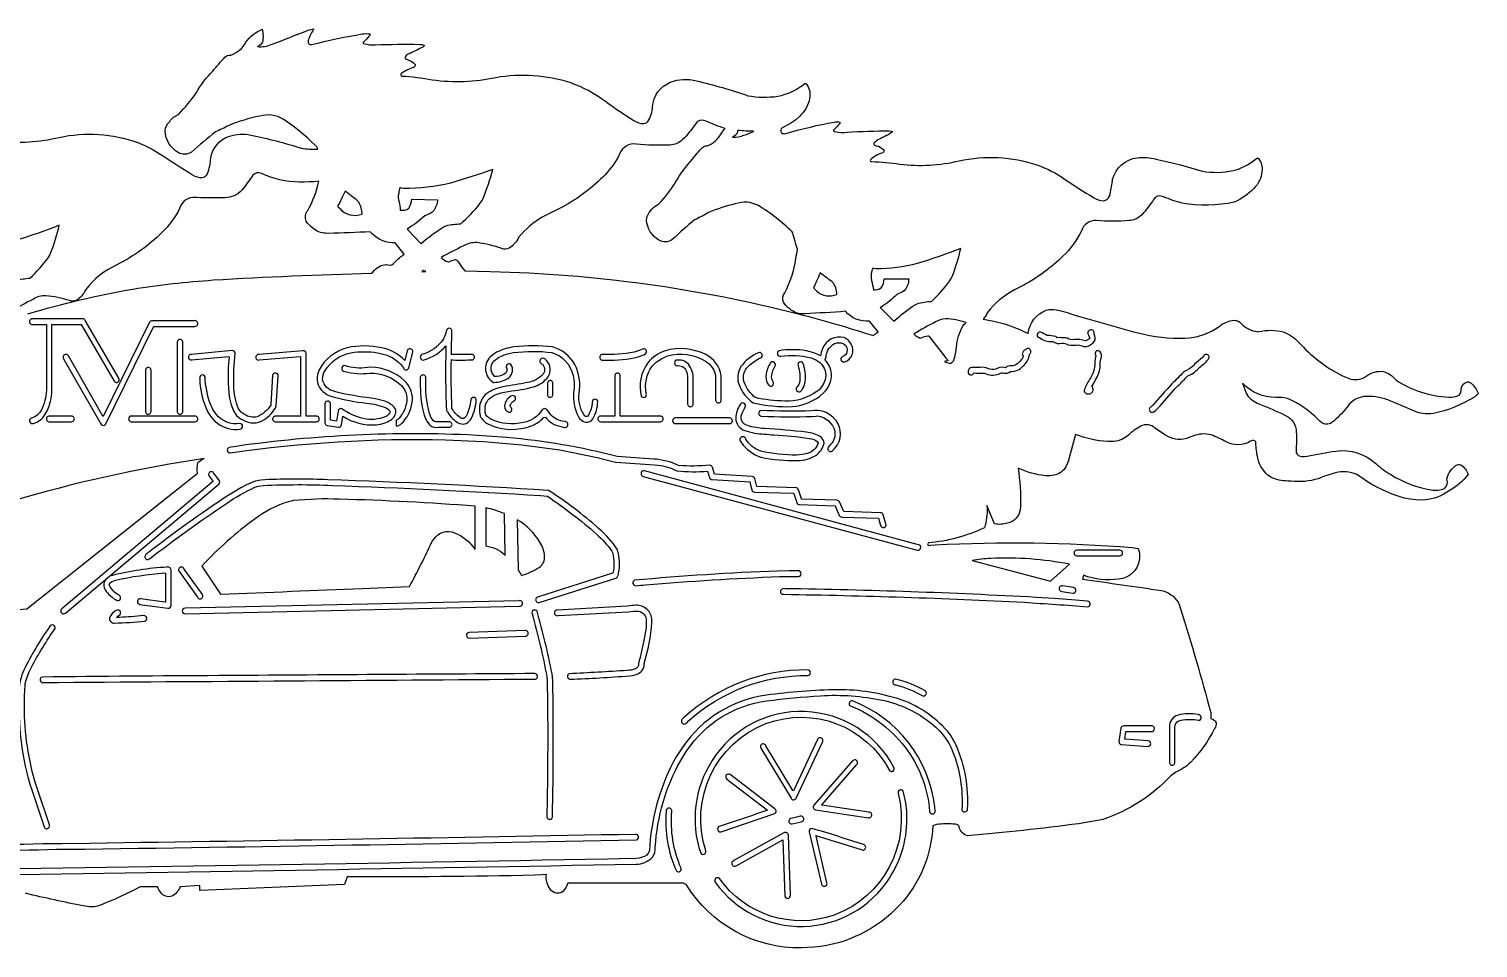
# Model space of a CAD drawing. Extents: x 1.4 to 25.7, y 0.2 to 22.2.
# Drawn here: x 9.52 to 25.66, y 0.38 to 10.62 of the extents above; entities that cross this region are included whole.
import ezdxf

# ---------------------------------------------------------------- set-up
doc = ezdxf.new("R2010")
doc.units = 0
doc.linetypes.add('0', pattern=[0])
doc.layers.add('1', color=7, linetype='0')

msp = doc.modelspace()

# ---------------------------------------------------------------- linework, layer by layer
at = {"layer": '1'}
for points in [[(9.180092, 9.367371, 0.086764), (9.85231, 9.409607, -0.138567), (10.727989, 9.352066), (10.808739, 9.318237), (10.888885, 9.277985), (10.968033, 9.230911, 0.011453), (11.339279, 8.991943, 0.138254), (11.44812, 8.960556), (11.464661, 8.9646), (11.479919, 8.972382), (11.49173, 8.982956), (11.498924, 8.993607), (11.505241, 9.004883, 0.074633), (11.542061, 9.177734, -0.2813), (11.751015, 9.422806, -0.138011), (11.990463, 9.433853, -0.02819), (12.548393, 9.289581, 0.044012), (12.734558, 9.277893, 0.203134), (12.707306, 9.321106, 0.051229), (12.348946, 9.61087, 0.213063), (12.088028, 9.646027, 0.048281), (11.744331, 9.543381, -0.032212), (11.595337, 9.47023, 0.02093), (11.32859, 9.246521, -0.29439), (11.180313, 9.240463, -0.260448), (11.034744, 9.481094, -0.197981), (11.08432, 9.588165, -0.137272), (11.182114, 9.664719, 0.045769), (11.382568, 9.908875, -0.066327), (11.564201, 10.147964, -0.01614), (11.70034, 10.302994, -0.245668), (11.76577, 10.326584, 0.18721), (11.933487, 10.469833, -0.139935), (12.113884, 10.614212, -0.110534), (12.119324, 10.468979, -0.141506), (12.063873, 10.421921, 0.13823), (12.214417, 10.444427, 0.005857), (12.627785, 10.604126, -0.090509), (12.687614, 10.61734), (12.687637, 10.610718, 0.079584), (12.627647, 10.487305, 0.60797), (12.665253, 10.444885), (12.684128, 10.447144, -0.021943), (13.229149, 10.561951, -0.072627), (13.311142, 10.562866), (13.319069, 10.556244), (13.315125, 10.545547, -0.026859), (13.243225, 10.470947, 0.578916), (13.249275, 10.4543, 0.099238), (13.376137, 10.441559, -0.012052), (13.871346, 10.446152), (13.899162, 10.44313), (13.917099, 10.43869), (13.923645, 10.432632), (13.917816, 10.424881), (13.905487, 10.416214, -0.009976), (13.742592, 10.33548, 0.255133), (13.706139, 10.296448), (13.710861, 10.287766), (13.722794, 10.279694, -0.162846), (13.82003, 10.22113, -0.426144), (13.802483, 10.189606, 0.081784), (13.672104, 10.125183, 0.45708), (13.662476, 10.096268), (13.669724, 10.09285, -0.034227), (14.011108, 10.051086, 0.08707), (14.718773, 10.077805, -0.122922), (15.551514, 10.019516, -0.077976), (15.940201, 9.811569, 0.018538), (16.257179, 9.596069, 0.143576), (16.368858, 9.562317), (16.386108, 9.566544), (16.402138, 9.574692), (16.413887, 9.58551, 0.123782), (16.465416, 9.751221, -0.284916), (16.662743, 10.023773, -0.164952), (16.954323, 10.039627, -0.026025), (17.528244, 9.874039, 0.083114), (17.860031, 9.868393, 0.125943), (18.160248, 10.01062), (18.174309, 10.009567), (18.185326, 9.998947, -0.199163), (18.215179, 9.84198, -0.166447), (18.106026, 9.646362), (18.060135, 9.606415), (18.004379, 9.567398), (17.899361, 9.50798, 0.385247), (17.909645, 9.453903, 0.167762), (17.962372, 9.456436, -0.026081), (18.488548, 9.580002, -0.116503), (18.552673, 9.577423), (18.554214, 9.568985, -0.016696), (18.483093, 9.488037, 0.515572), (18.494919, 9.473297, 0.086731), (18.635727, 9.466843, -0.01781), (19.101692, 9.482269), (19.12326, 9.479202), (19.134621, 9.474442), (19.134331, 9.467712, -0.044344), (18.991501, 9.389236, 0.100611), (18.935242, 9.348801, 0.523615), (18.941956, 9.323456), (18.957794, 9.316498, -0.158623), (19.041176, 9.269287, -0.457272), (19.029716, 9.238251), (19.021828, 9.233688, 0.118733), (18.894241, 9.160873, 0.777055), (18.907547, 9.139053, -0.038445), (19.218651, 9.110382, 0.085686), (19.881195, 9.148178, -0.135698), (20.748619, 9.103668, -0.065444), (21.056847, 8.94548, 0.013232), (21.376892, 8.738785, 0.124671), (21.488922, 8.702164), (21.50592, 8.705048, 0.260605), (21.564804, 8.779831, 0.031232), (21.591827, 8.942169, -0.310074), (21.866577, 9.182053, -0.097939), (22.077316, 9.167526, -0.024637), (22.588821, 9.033218, 0.094555), (22.935921, 9.039459, 0.10761), (23.179276, 9.163025), (23.206627, 9.180115), (23.217438, 9.17247, -0.206462), (23.25602, 9.030563, -0.169109), (23.166847, 8.840637, -0.100405), (22.947578, 8.687744, -0.093656), (22.366562, 8.675278, -0.033896), (22.158241, 8.747421), (22.143051, 8.751831, 0.370901), (22.049568, 8.719299, -0.042039), (21.917458, 8.547989), (21.898926, 8.53183, -0.171134), (21.775749, 8.482056, -0.033322), (21.409325, 8.482224, 0.348122), (21.244034, 8.367294, -0.089062), (21.038307, 8.085419, -0.070258), (20.603294, 7.764404), (20.499565, 7.709595, 0.112421), (20.194901, 7.454987, -0.05901), (20.150154, 7.383881, -0.077988), (20.611053, 7.242661), (20.636223, 7.231186), (20.649658, 7.225296, -0.271053), (20.851837, 7.484497, -0.129299), (20.962715, 7.487457), (20.999809, 7.479614), (21.042892, 7.46846, 0.010809), (21.877289, 7.230576, 0.069251), (22.396423, 7.170624, 0.151064), (22.779617, 7.303497, -0.140665), (22.948166, 7.374023, -0.193208), (23.023476, 7.335953, 0.17546), (23.205345, 7.244415), (23.218697, 7.244797, -0.117122), (23.492157, 7.241837, -0.12436), (23.664299, 7.126724), (23.692551, 7.098709, 0.097159), (24.179184, 6.739609), (24.218819, 6.725021, 0.256822), (24.41777, 6.748718, -0.194786), (24.610146, 6.800919, -0.139899), (24.742531, 6.712494), (24.752792, 6.703522, 0.134924), (25.337021, 6.515381, 0.151048), (25.452911, 6.537598, 0.189622), (25.476952, 6.607697, -0.3259), (25.546455, 6.685211), (25.560471, 6.684174), (25.573921, 6.679565), (25.586723, 6.671967, -0.119659), (25.663521, 6.558228), (25.660736, 6.549698), (25.652748, 6.539505), (25.639954, 6.527878), (25.622719, 6.51503, -0.080757), (25.166756, 6.330917, -0.141523), (24.93882, 6.364349, 0.011367), (24.657684, 6.484055, 0.108132), (24.388947, 6.520355, 0.19937), (24.215561, 6.418747, -0.041855), (24.058662, 6.248276), (24.03434, 6.230988, -0.354288), (23.919029, 6.233582), (23.900505, 6.247849), (23.880936, 6.264969, 0.098561), (23.540237, 6.499786, 0.093316), (23.409927, 6.509293, -0.19841), (23.038521, 6.669418), (23.079903, 6.559067), (23.089622, 6.539291, 0.133208), (23.222542, 6.44046, -0.00946), (23.512215, 6.314911, -0.287025), (23.638519, 6.125443, -0.031048), (23.635818, 5.915359, 0.376383), (23.67997, 5.858536), (23.702263, 5.855011), (23.728371, 5.854736), (23.757965, 5.857208, -0.006137), (24.079254, 5.914536, -0.216879), (24.52549, 5.776413, 0.067461), (24.692688, 5.651474, 0.101751), (25.141739, 5.481323, 0.156129), (25.28968, 5.497696, 0.351059), (25.316353, 5.600311, -0.223129), (25.430786, 5.761551), (25.444946, 5.764694), (25.458405, 5.764252), (25.471123, 5.760712, -0.17784), (25.552376, 5.65564, -0.105928), (25.343132, 5.469666), (25.306076, 5.447754, -0.133073), (25.038254, 5.366837), (24.972496, 5.368698), (24.906967, 5.376678), (24.842194, 5.389954, -0.091431), (24.33091, 5.641144), (24.312431, 5.652847, 0.17423), (24.075409, 5.671341, 0.045481), (23.883209, 5.605209, -0.099298), (23.580887, 5.577774), (23.5438, 5.580093, -0.115493), (23.353592, 5.62178, -0.198901), (23.209274, 5.836273, -0.056611), (23.188972, 6.004333, 0.558089), (23.150566, 6.03006), (23.140343, 6.026825), (23.12925, 6.022385, -0.258089), (22.855865, 6.016678, 0.033334), (22.690048, 6.09462, 0.162991), (22.486099, 6.080231), (22.462845, 6.071991), (22.4133, 6.053177, -0.220327), (22.180168, 6.092789, -0.020114), (22.04631, 6.182663, 0.32071), (21.886383, 6.180542, 0.054388), (21.751709, 6.077255, -0.158153), (21.586075, 6.020782), (21.537804, 6.019897, -0.077996), (21.177406, 6.099976), (21.094749, 5.79689), (21.075722, 5.746384, -0.238197), (20.935776, 5.644348), (20.890686, 5.638596), (20.843895, 5.638611, -0.084507), (20.538612, 5.724411, -0.038428), (20.566223, 5.301331), (20.562164, 5.259735, -0.306679), (20.421677, 5.110748, -0.107267), (20.274117, 5.101257), (20.191681, 5.307358, -0.084232), (20.17083, 5.089203), (20.163879, 5.059723, -0.089705), (19.534775, 4.89003, -0.037502), (19.53289, 4.864212), (19.535217, 4.863144), (19.563759, 4.866226), (19.611954, 4.869934, -0.031767), (21.81012, 4.839279), (21.871605, 4.829697), (21.878525, 4.818512, -0.442616), (21.701477, 4.49527), (21.658188, 4.486069, -0.120248), (21.269012, 4.529266), (21.266479, 4.522568), (21.254875, 4.487762, 0.002062), (22.136536, 4.361191, -0.197327), (22.321724, 4.228897), (22.33345, 4.20253), (22.349968, 4.156693, -0.009411), (22.685425, 3.001541), (22.685425, 2.93219, -0.261398), (22.745575, 2.885712, -0.196182), (22.72879, 2.822205, -0.075279), (22.459137, 2.444214, -0.085779), (22.296539, 2.334946), (22.241241, 2.293503, -0.122127), (21.481613, 1.80867), (21.404953, 1.792633), (21.314919, 1.7771), (21.21312, 1.761566, -0.012374), (19.974655, 1.627396, -0.272386), (19.880623, 1.725174), (19.878708, 1.738846), (19.868813, 1.745499), (19.855782, 1.750748), (19.840126, 1.754745, 0.063613), (19.63002, 1.751663), (19.587288, 1.737808, -0.178806), (19.217407, 0.853256, -0.183956), (18.267151, 0.384003), (18.123894, 0.376663, -0.263271), (16.843239, 1.080704), (16.810677, 1.098709), (16.810127, 1.098862), (15.519684, 1.098862, -0.126877), (15.461929, 1.001846, -0.413212), (15.324181, 1.033051, -0.192491), (15.282509, 1.194931), (15.235886, 1.191559), (15.150391, 1.187332, -0.005814), (13.060333, 1.16803), (13.032867, 1.085617), (13.03228, 1.084946), (11.422722, 1.015579), (11.421539, 1.015854), (11.421547, 1.070816), (11.421257, 1.07106), (11.199326, 1.05719, -0.184361), (11.108978, 0.95282, -0.343947), (10.985786, 0.994949, -0.072013), (10.949265, 1.05719), (10.75502, 1.057175, -0.025736), (10.315102, 0.855347, -0.151587), (10.168663, 0.838348), (10.124725, 0.844757, -0.00999), (9.477959, 0.985825, 0.076445)], [(9.504402, 7.443069, -0.029251), (10.672638, 7.71907, -0.023703), (11.56942, 7.820267, -0.008957), (13.333504, 7.894821), (13.3479, 7.908463, -0.241505), (13.501915, 7.991486), (13.511436, 7.990555, 0.355765), (13.595596, 8.021057, -0.063554), (13.696732, 8.106247), (13.597603, 8.234314, -0.227899), (13.341637, 8.335892), (13.319862, 8.356506, -0.004044), (12.8564, 8.339966), (12.821686, 8.340881, -0.183983), (12.679398, 8.398499, -0.087435), (12.604507, 8.475266, -0.25881), (12.622009, 8.595093, 0.080629), (12.746437, 8.920486, -0.071273), (12.312859, 8.934769, -0.031655), (12.107513, 9.006653, 0.335155), (12.012573, 8.988129, -0.001249), (11.904472, 8.841034), (11.886497, 8.821091, -0.224372), (11.700195, 8.737152, -0.018626), (11.342079, 8.739639, 0.316708), (11.196854, 8.623276, -0.089084), (10.996277, 8.347656, -0.077994), (10.496254, 7.989471, 0.122916), (10.148567, 7.712906, -0.154631), (10.044373, 7.592896, -0.199842), (9.967873, 7.590698, 0.05181), (9.703705, 7.644867, 0.155244), (9.565292, 7.607193, 0.014643), (9.32859, 7.476532, 0.146609)], [(8.825111, 4.112793, -0.000046), (9.490944, 4.154388), (11.389137, 5.664642), (11.393723, 5.66861, -0.103888), (11.399673, 5.781326, -0.143871), (11.46035, 5.827652), (11.467087, 5.831314, 0.035691), (9.30938, 5.348328, 0.025249)], [(8.691719, 1.186432, 0.000914), (16.281898, 1.310379, 0.205657), (16.463509, 1.388855, 0.184903), (16.495728, 1.501236, -0.112188), (16.778389, 2.466736), (16.812149, 2.522202), (16.847404, 2.575333, -0.214902), (17.73394, 3.130112, -0.015207), (18.336067, 3.187225, -0.067387), (19.026962, 3.137375, -0.117097), (19.575226, 2.877197, -0.066715), (19.745697, 2.693558), (19.770477, 2.649704), (19.792747, 2.605118), (19.812653, 2.560028, -0.106659), (19.912155, 1.921036, 0.977798), (19.974777, 1.925827, 0.117053), (19.854301, 2.621414, 0.037352), (19.780777, 2.755203, 0.140984), (19.23645, 3.141006, 0.085555), (18.528542, 3.253693, 0.030875), (17.733345, 3.19313, 0.211329), (16.801735, 2.617767), (16.764671, 2.563034), (16.729263, 2.506012), (16.695572, 2.446686, 0.108645), (16.429939, 1.459671, -0.274045), (16.35025, 1.386917, -0.079336), (16.207611, 1.371826, -0.001501), (8.438148, 1.246231)]]:
    msp.add_lwpolyline(points, format="xyb", dxfattribs=at)
for points in [[(14.109421, 8.071381, 0.135105), (14.187843, 8.021851), (14.195633, 8.022064, -0.034594), (14.264931, 8.047577), (14.270966, 8.047256, -0.16508), (14.309669, 8.006348, 0.004329), (14.371483, 7.923004), (14.657127, 7.915009, -0.05702), (18.088333, 7.443497, -0.013509), (18.92662, 7.200302, -0.044549), (18.979996, 7.240723), (18.881638, 7.360947, -0.245343), (18.615562, 7.471008, -0.004152), (18.165375, 7.443085), (18.132133, 7.443207, -0.178821), (17.9953, 7.497375, -0.111567), (17.92263, 7.572464, -0.236232), (17.937614, 7.678253, 0.090016), (18.061958, 8.058273, 0.006833), (18.08078, 8.161942, -0.009137), (18.026497, 8.346222), (18.020264, 8.356918, 0.061615), (17.644714, 8.648819, 0.21454), (17.386452, 8.668228, 0.040575), (17.090042, 8.572464, -0.027386), (16.933372, 8.49028, 0.019496), (16.685493, 8.270309, -0.306959), (16.53614, 8.264511, -0.249061), (16.398468, 8.48584), (16.400238, 8.508011), (16.405243, 8.529388, -0.178105), (16.535629, 8.667496, 0.039795), (16.716698, 8.898361), (16.722374, 8.910797, -0.062962), (16.910362, 9.165024, -0.044033), (17.022415, 9.297638, -0.217742), (17.074722, 9.314087, 0.182367), (17.228958, 9.450592, -0.044418), (17.274796, 9.50946, -0.039834), (17.064224, 9.58905), (17.046181, 9.59491, 0.366622), (16.947723, 9.564178, -0.027051), (16.821426, 9.404404), (16.80011, 9.384659, -0.177654), (16.656998, 9.323715, -0.032473), (16.286377, 9.333496, 0.363), (16.096672, 9.221268, -0.075131), (15.935524, 8.993927, -0.080826), (15.458069, 8.633179), (15.337524, 8.570892), (15.24234, 8.524475, 0.096429), (14.971565, 8.291916, -0.139061), (14.86705, 8.175339, -0.210949), (14.786583, 8.170807, 0.050339), (14.506989, 8.23645, 0.156661), (14.357666, 8.199707, 0.01441)], [(17.41188, 9.466843, -0.207093), (17.357628, 9.414352), (17.359833, 9.412766, 0.134253), (17.484039, 9.432449, 0.013938), (17.58786, 9.472672), (17.591492, 9.478531, -0.022233), (17.414406, 9.486282, -0.03032)], [(13.636307, 8.787384, 0.17015), (13.640648, 8.690308, -0.020742), (13.653534, 8.599808, 0.197256), (13.748192, 8.618988, 0.115349), (13.783928, 8.722427), (14.069405, 8.714706, -0.164221), (14.01947, 8.586166), (14.003731, 8.572433), (13.986176, 8.562714), (13.926949, 8.535034, -0.043187), (13.742851, 8.395569), (13.729935, 8.391464), (13.738319, 8.380463), (13.883217, 8.227493), (13.884888, 8.227188, -0.038421), (14.143486, 8.416458), (14.16478, 8.4254, -0.052927), (14.327454, 8.445419, 0.040898), (14.541382, 8.670929), (14.561989, 8.701401), (14.576912, 8.72934, 0.028119), (14.686424, 9.053253, -0.014879), (14.214981, 8.899734, -0.061274), (13.690399, 8.840073), (13.662468, 8.844666), (13.648788, 8.85228, 0.014852)], [(12.996506, 8.718796, -0.019293), (12.959564, 8.648682), (12.959145, 8.637314), (12.968674, 8.62735), (12.979584, 8.616287, 0.309874), (13.227867, 8.554062, 0.134051), (13.192986, 8.685867), (13.174622, 8.707291, -0.016851), (13.039879, 8.811462, -0.007185)], [(9.109039, 7.619278, -0.034314), (9.345207, 7.803665), (9.367332, 7.814789, -0.057222), (9.527367, 7.840057, 0.043337), (9.730743, 8.068192), (9.748863, 8.097977), (9.761681, 8.125702, 0.029088), (9.854141, 8.430466, -0.020722), (9.364532, 8.259903, -0.0574), (8.90728, 8.200851), (8.880226, 8.204681), (8.867844, 8.211365, 0.077078), (8.856674, 8.08017, -0.038543), (8.879982, 7.970001, 0.185203), (8.967484, 7.989532, 0.140836), (8.999443, 8.09053), (9.001274, 8.090759), (9.271286, 8.090744), (9.27359, 8.090378, -0.1889), (9.21994, 7.95755), (9.203163, 7.945908), (9.142036, 7.915329, -0.04553), (8.967148, 7.776001), (8.955551, 7.772766)], [(18.908257, 7.920212, 0.124445), (18.905792, 7.815689, -0.029888), (18.926163, 7.712158, 0.18221), (19.013245, 7.73111, 0.143003), (19.045807, 7.832596), (19.047211, 7.832901), (19.317123, 7.832901), (19.319946, 7.832642, -0.186023), (19.267326, 7.700607), (19.250656, 7.688614), (19.188339, 7.65744, -0.044431), (19.014465, 7.5186), (19.002518, 7.514923), (19.014236, 7.502594), (19.155334, 7.361481, -0.033224), (19.3899, 7.54483), (19.412384, 7.556396, -0.061532), (19.573418, 7.581879, 0.042572), (19.775711, 7.808273), (19.794197, 7.838242), (19.807236, 7.865921, 0.028414), (19.900726, 8.172699, -0.02017), (19.41465, 8.002975, -0.056922), (18.955902, 7.942841), (18.927979, 7.946457), (18.914215, 7.953522, 0.008006)], [(13.936676, 7.913254), (13.938469, 7.914276), (13.912361, 7.926743, 0.099561), (13.892563, 7.91188)], [(18.29277, 7.80632, -0.021385), (18.259064, 7.738632), (18.26194, 7.728561), (18.27179, 7.718857), (18.282967, 7.708221), (18.295128, 7.697189, 0.295349), (18.519432, 7.65947, 0.170236), (18.468216, 7.799286, -0.015123), (18.333046, 7.898712, -0.007048)], [(9.772652, 6.586807), (9.772636, 7.315063, 0.075984), (9.770844, 7.324203), (9.77401, 7.324509), (10.095139, 7.324509), (10.099327, 7.322906), (10.46434, 6.69426, 1.000492), (10.518394, 6.725647), (10.144363, 7.369797, 0.293617), (10.114952, 7.387009), (9.553909, 7.387009, 1.006429), (9.554314, 7.324509), (9.712067, 7.324509, 0.082234), (9.710152, 7.314407), (9.710152, 6.593262, -0.115762), (9.651245, 6.365692), (9.631844, 6.338226, -0.171472), (9.53743, 6.278214, 0.881632), (9.563751, 6.221695, 0.19023), (9.694771, 6.318436), (9.719406, 6.360474, 0.089797), (9.772667, 6.585846)], [(10.362694, 6.204697, 0.141222), (10.37397, 6.217819), (10.903984, 7.298233), (10.907959, 7.30368), (11.36541, 7.30368, 1.139625), (11.358086, 7.36618), (11.33712, 7.36618), (11.305565, 7.36618), (11.265633, 7.36618), (11.219498, 7.36618, 0.000715), (10.882637, 7.365845, 0.235791), (10.859718, 7.349854), (10.344086, 6.298813), (10.340416, 6.302734), (9.956062, 6.975388, 1.026413), (9.902588, 6.942978), (10.317207, 6.217392, 0.453567)], [(14.168343, 6.374207, 0.153127), (14.184059, 6.34256, 0.117881), (14.299232, 6.228271, 0.395364), (14.431534, 6.258423), (14.44651, 6.281006, 0.095754), (14.50119, 6.48584, 0.823067), (14.439857, 6.487732, -0.103437), (14.387192, 6.303864, -0.517705), (14.32003, 6.287994, -0.112933), (14.230164, 6.388519, -0.016043), (14.223312, 6.934418, 0.153483), (14.240891, 6.928696, 0.016757), (14.460754, 6.930771, 0.824132), (14.449974, 6.991196), (14.240631, 6.99118, 0.144311), (14.223831, 6.985855, -0.002647), (14.229622, 7.259949, 0.773654), (14.169113, 7.258926), (14.158669, 7.217392), (14.134804, 7.163757, -0.182258), (13.895256, 6.98851, 0.976066), (13.919319, 6.930634, 0.141547), (14.162819, 7.086258, 0.018316)], [(19.374794, 7.218826, 0.124536), (19.44883, 7.173706), (19.459236, 7.174072, -0.08522), (19.531242, 7.199768), (19.538811, 7.197083), (19.54586, 7.191498, 0.006966), (19.758087, 6.922623, -0.016047), (19.718719, 6.911453, 0.053306), (19.772888, 6.891907, 0.284644), (19.820641, 6.924957, 0.070385), (19.85157, 7.073029, -0.094991), (19.921204, 7.306564, -0.087568), (19.960075, 7.345337, 0.077714), (19.728554, 7.386795, 0.130372), (19.617905, 7.352448, 0.014607)], [(11.168419, 6.359589, 1.065732), (11.230919, 6.356232), (11.230919, 7.126587, 1.101744), (11.168419, 7.119904)], [(17.587715, 6.450455, 0.060981), (18.025528, 6.409271, 0.124972), (18.325821, 6.521851), (18.37117, 6.561478, 0.207251), (18.459557, 6.775574, 0.168775), (18.384262, 6.932129, 0.202608), (18.400215, 6.975967, -0.247467), (18.493439, 7.111328, -0.17979), (18.589867, 7.11348, -0.458242), (18.615982, 6.985931, -0.049383), (18.573143, 6.961304, 0.786298), (18.604538, 6.909256, 0.48841), (18.679848, 7.103317, 0.170612), (18.601418, 7.17804, 0.385964), (18.360199, 7.055496, 0.064046), (18.33638, 6.974274, 0.13033), (18.018394, 7.043015, 0.058303), (17.874214, 7.030197, 0.901742), (17.893372, 6.970993, -0.104352), (18.232704, 6.951401), (18.283165, 6.929703, -0.277476), (18.396873, 6.759232, -0.224449), (18.295464, 6.577133, -0.169384), (17.938057, 6.471466, -0.049897), (17.60968, 6.509308, -0.13135), (17.484947, 6.682388, -0.289176), (17.529823, 6.856537, -0.084876), (17.678604, 6.957535, 0.838319), (17.645996, 7.009735, 0.134582), (17.450066, 6.85553, 0.248961), (17.432335, 6.643661, 0.14037), (17.584702, 6.451355)], [(21.300247, 7.078796, 0.162958), (21.387909, 7.134827, 0.269723), (21.386353, 7.215393), (21.384979, 7.218414, 0.673815), (21.342644, 7.261932, 0.625453), (21.323219, 7.206604, -0.007362), (21.336067, 7.169876, -0.124859), (21.288391, 7.140762, 0.129291), (21.165283, 7.156219, -0.179152), (21.083557, 7.170425), (21.070824, 7.174423, 0.035545), (20.975433, 7.176926, -0.394871), (20.968361, 7.183853), (20.963875, 7.188171), (20.958618, 7.191513, 0.030412), (20.861336, 7.202164, -0.00845), (20.789574, 7.240372, 0.994947), (20.775978, 7.177917, 0.200787), (20.918671, 7.135406), (20.924301, 7.13501, 0.21794), (21.024979, 7.115692, -0.138447), (21.098198, 7.097641, 0.086524), (21.208328, 7.09668, -0.066058), (21.266869, 7.080917, 0.085365)], [(11.742538, 6.966553), (11.746017, 6.952744, 0.061991), (11.751175, 6.504868), (11.768707, 6.429016), (11.794319, 6.362656), (11.829239, 6.309494), (11.874718, 6.273209), (11.901321, 6.260498, 0.298824), (12.13311, 6.262741, 0.14498), (12.272057, 6.412827), (12.272461, 6.416214), (12.29335, 6.750671, 0.972897), (12.230988, 6.754333), (12.210938, 6.433823), (12.209854, 6.426971, -0.155774), (12.058838, 6.296661, -0.228579), (11.917686, 6.322998), (11.913048, 6.324509), (11.879761, 6.346451), (11.85289, 6.384277, -0.099208), (11.799614, 6.644196, -0.040752), (11.814125, 7.003967, 0.41851), (11.780106, 7.032715), (11.326447, 6.99147, 1.071115), (11.327484, 6.928802)], [(12.604218, 6.303726, 0.034008), (12.605843, 6.313492), (12.60585, 7.001892, 0.466521), (12.568169, 7.03241), (12.079895, 6.991714, 1.210449), (12.082512, 6.92923), (12.538063, 6.967194), (12.54335, 6.965378), (12.54335, 6.314072, 0.083445), (12.545174, 6.303955), (12.540802, 6.303726), (12.26429, 6.303726, 1.02453), (12.26152, 6.241241), (12.718285, 6.241226, 1.03344), (12.720428, 6.303726)], [(13.792305, 7.014679, 1.011771), (13.731583, 7.029465), (13.705368, 6.924255), (13.700211, 6.927551, 0.14871), (13.446617, 7.064621, 0.102924), (13.0625, 7.065781, 0.213901), (12.746498, 6.811462), (12.731964, 6.768555, 0.326779), (12.815468, 6.55899, 0.108527), (12.904594, 6.517807, 0.039394), (13.278641, 6.448074, -0.069936), (13.494743, 6.396713, -0.174914), (13.542946, 6.351486, -0.212697), (13.491196, 6.29921, -0.167002), (13.242027, 6.277176, -0.099865), (13.002014, 6.385132, 0.476704), (12.96032, 6.360291), (12.942932, 6.246902), (12.876701, 6.257477, -0.00338), (12.87648, 6.442612, 0.954247), (12.814171, 6.438583), (12.814178, 6.230316, 0.360705), (12.840111, 6.200012), (12.964981, 6.180115, 0.40852), (12.999977, 6.206406), (13.014717, 6.302628, 0.162284), (13.387123, 6.206268), (13.431885, 6.21312), (13.473007, 6.22406), (13.509995, 6.238785), (13.530403, 6.249496, 0.278751), (13.605713, 6.358185, 0.154779), (13.585869, 6.402512, 0.158515), (13.465393, 6.474548), (13.423119, 6.48584), (13.377159, 6.495438), (13.328094, 6.503845, -0.031372), (12.945602, 6.570801), (12.912338, 6.580917, -0.302081), (12.789055, 6.708298, -0.157524), (12.816177, 6.811935, -0.208103), (13.102791, 7.010101, -0.074686), (13.400894, 7.010239), (13.479874, 6.990555, -0.157884), (13.679382, 6.855026), (13.688835, 6.840302, 0.745966), (13.749397, 6.842422)], [(14.545708, 6.302002, 0.164617), (14.629402, 6.217484, 0.212281), (15.125298, 6.198898, 0.105132), (15.250572, 6.287674), (15.272758, 6.293152, 0.197), (15.441383, 6.187698), (15.474373, 6.181152, 1.273638), (15.490738, 6.241745), (15.459641, 6.247498, -0.210118), (15.32177, 6.33194), (15.300644, 6.357513), (15.285538, 6.376297, 0.509461), (15.235153, 6.371887, -0.20625), (15.027901, 6.232727, -0.171641), (14.664345, 6.269623), (14.64225, 6.283279, -0.3136), (14.599388, 6.36824, -0.313215), (14.683472, 6.524979), (14.712433, 6.539063), (14.744576, 6.55098), (14.779449, 6.561081), (14.816628, 6.569748), (14.855659, 6.577347), (14.896118, 6.584229, 0.048895), (15.171471, 6.640198, 0.157996), (15.313377, 6.762054, 0.351708), (15.263771, 6.94014, 1.205622), (15.228813, 6.88765, -0.419744), (15.245872, 6.771179, -0.181279), (15.068169, 6.676758, -0.006412), (14.800896, 6.630341, 0.105853), (14.618942, 6.55719, 0.271408), (14.538277, 6.346573, 0.087916)], [(15.348595, 7.074341, 0.059394), (14.922592, 7.074203, 0.083819), (14.725723, 7.01413), (14.685081, 6.987656), (14.654579, 6.959839, 0.484967), (14.692085, 6.679596), (14.696442, 6.678848, 0.144572), (14.86219, 6.731003, 0.397592), (14.886162, 6.879761, 0.873581), (14.840607, 6.834793, -0.407018), (14.803596, 6.767029, -0.112162), (14.705193, 6.744492, -0.475002), (14.719727, 6.935852, -0.111783), (14.847229, 6.996124), (14.914963, 7.010696, -0.065809), (15.342857, 7.011383, -0.273751), (15.579834, 6.757019, -0.091367), (15.584969, 6.566559, 0.143175), (15.635254, 6.302811), (15.652649, 6.277695), (15.671898, 6.257767, 0.484409), (15.79908, 6.273788, 0.124497), (15.854866, 6.467102, 0.899403), (15.792854, 6.459061, -0.103364), (15.751709, 6.314178, -0.64743), (15.709412, 6.307877), (15.698761, 6.320129, -0.166223), (15.646797, 6.554947, 0.162776), (15.598412, 6.880127, 0.203971)], [(15.952789, 6.926773, 0.070345), (16.304672, 6.96315, 0.064472), (16.386124, 6.998474, 0.891822), (16.351967, 7.050308), (16.315887, 7.033066), (16.259682, 7.015305, -0.059627), (15.901245, 6.990417, 1.019331), (15.917816, 6.92807, 0.007535)], [(17.230598, 6.752777, 0.249617), (17.052933, 6.991959, 0.185251), (16.60511, 7.030853, 0.132431), (16.412971, 6.897781, 0.226758), (16.340019, 6.526031, 0.892278), (16.395493, 6.554749, -0.216631), (16.462593, 6.85994), (16.506569, 6.90416), (16.564301, 6.943512), (16.63118, 6.97345, -0.206221), (17.056618, 6.916763, -0.209297), (17.168121, 6.748474), (17.168121, 6.480927, 1.001894), (17.230621, 6.480804)], [(20.596359, 6.977188, -0.18254), (20.559875, 6.916275, -0.171264), (20.481155, 6.864182, 0.106182), (20.413979, 6.854904), (20.409309, 6.850494, -0.378291), (20.386063, 6.843933, 0.210218), (20.289726, 6.826767, -0.156803), (20.20118, 6.832367, 0.164184), (20.116966, 6.845352, 0.022784), (20.025276, 6.844681), (20.006485, 6.840546, 0.479979), (19.99231, 6.768784, 0.48933), (20.043922, 6.783981, -0.009045), (20.163277, 6.781097, 0.196122), (20.321297, 6.772308, -0.245353), (20.379196, 6.781799, 0.225696), (20.453728, 6.801147, 0.246584), (20.59478, 6.863129, 0.185217), (20.664993, 6.989746), (20.668869, 6.998245, 1.087668), (20.623756, 7.046387, 0.2587), (20.584763, 6.998657, 0.203505)], [(21.406013, 6.979187), (21.406349, 6.978638, 0.100056), (21.39299, 6.901154, -0.156377), (21.333656, 6.710632, 0.047734), (21.274712, 6.591858, 0.424882), (21.321205, 6.551529, 0.628299), (21.366539, 6.628433), (21.361328, 6.632431, 0.033631), (21.438904, 6.786026), (21.44458, 6.806274), (21.448593, 6.826431), (21.451347, 6.846436, -0.058304), (21.462997, 6.950745, 0.439095), (21.432838, 7.032516, 0.71121)], [(22.485588, 6.860077, -0.0543), (22.391891, 6.799744), (22.383141, 6.793304, -0.009545), (22.250305, 6.661484, -0.001992), (22.039841, 6.425201), (22.020325, 6.407242, 1.151593), (22.052177, 6.352402), (22.073387, 6.370911, 0.026697), (22.265526, 6.586365), (22.285927, 6.608383), (22.307251, 6.630035, 0.023764), (22.41851, 6.741516), (22.42569, 6.74707), (22.430901, 6.750656), (22.436424, 6.754135, 0.125502), (22.561821, 6.849213, 0.101287), (22.665329, 6.947617, 1.025497), (22.604317, 6.969589), (22.592659, 6.955872, -0.009497), (22.505371, 6.881409, -0.000898)], [(10.81427, 6.359238, 1.038721), (10.876762, 6.354935), (10.87677, 6.814117, 1.024227), (10.81427, 6.812576)], [(13.607956, 6.256226), (13.607964, 6.194107, 0.190706), (13.671608, 6.223129), (13.689255, 6.240402, 0.155637), (13.790665, 6.490341, 0.211402), (13.697594, 6.700272, 0.185928), (13.327255, 6.847198), (13.289131, 6.843872, -0.106671), (13.033104, 6.866165, 0.994924), (13.034447, 6.801331, 0.108366), (13.314323, 6.783813, -0.20082), (13.665878, 6.643204, -0.296058), (13.713898, 6.413925, -0.132836), (13.625435, 6.266388), (13.617371, 6.261002, -0.180304)], [(16.074356, 6.241226), (16.553558, 6.241226, 1.000061), (16.553558, 6.303726), (16.109261, 6.303726), (16.105675, 6.307312), (16.105675, 6.751587, 1.000321), (16.043175, 6.751587), (16.043175, 6.307327), (16.041924, 6.303726), (15.886932, 6.303726, 1.000092), (15.886932, 6.241226)], [(16.855621, 6.444214, 1.066859), (16.918114, 6.438538), (16.918114, 6.712845, 0.184125), (16.864502, 6.88118, 0.264528), (16.727776, 6.925705, 0.921666), (16.751381, 6.866806, -0.358866), (16.845329, 6.790207, -0.07383), (16.855621, 6.709518)], [(17.807671, 6.687027), (17.793961, 6.7155), (17.790627, 6.746445, -0.102807), (17.834076, 6.870056, 0.990276), (17.770226, 6.882034, 0.122001), (17.728165, 6.743362, 0.174457), (17.759972, 6.646805, 0.944623)], [(18.103676, 6.575714, 0.179566), (18.132874, 6.598831), (18.155533, 6.638428), (18.167, 6.684921, 0.110579), (18.141029, 6.895294, 0.838943), (18.08606, 6.867615, -0.109775), (18.101891, 6.674667), (18.091164, 6.647552), (18.075676, 6.630203, 0.81895)], [(11.868942, 6.158005, 0.966568), (11.865814, 6.220367, -0.269344), (11.601738, 6.32515), (11.565887, 6.378891), (11.537933, 6.437531, -0.07598), (11.479027, 6.74144, 0.995427), (11.418648, 6.717422, 0.088273), (11.485535, 6.400467, 0.135578), (11.620789, 6.220108, 0.188585)], [(14.077728, 6.178726), (14.198288, 6.178741, 1.03955), (14.198257, 6.241226), (14.073723, 6.241211, -0.236047), (14.025116, 6.250656), (13.999008, 6.283844), (13.9785, 6.332123, -0.073914), (13.939064, 6.732651, 1.107811), (13.876282, 6.720825, 0.050113), (13.900185, 6.38797), (13.919861, 6.312759), (13.947716, 6.248947), (13.9851, 6.202637, 0.23277)], [(15.293198, 6.543304, 1.015855), (15.355698, 6.544312), (15.355698, 6.668289, 1.015824), (15.293198, 6.667282)], [(14.88826, 6.398727, -0.444979), (14.8843, 6.437958, -0.094153), (14.930244, 6.479874, 0.972945), (14.885818, 6.524658, 0.251538), (14.815025, 6.415619, 0.318857), (14.862328, 6.345612, 0.713504)], [(9.744324, 6.303726, 1.02738), (9.740311, 6.241241), (9.991386, 6.241226, 1.020998), (9.990067, 6.303726)], [(10.65802, 6.303726, 0.976444), (10.656548, 6.241241), (11.366318, 6.241226, 1.100775), (11.359642, 6.303726)], [(17.816513, 6.094696, -0.027806), (18.210167, 6.054932, -0.14335), (18.307686, 6.014832, -0.425603), (18.308243, 5.994049, -0.244269), (18.188377, 5.887894), (18.136292, 5.8759), (18.070274, 5.869385, -0.062416), (17.671379, 5.913071, -0.165886), (17.502739, 6.04776, 1.367475), (17.44767, 6.018417), (17.45517, 6.005753, 0.157892), (17.672775, 5.845947, 0.056057), (18.08065, 5.807373, 0.13763), (18.285828, 5.865967, 0.178861), (18.376396, 6.001221, 0.243867), (18.34256, 6.068634, 0.119909), (18.178749, 6.12471, 0.011921), (17.711739, 6.16571, -0.060718), (17.522896, 6.197769, -0.427688), (17.457932, 6.316986, -0.053304), (17.501007, 6.413071, 0.849983), (17.442307, 6.432938, 0.142356), (17.391647, 6.28186, 0.311003), (17.493469, 6.142517, 0.076914), (17.710449, 6.103058, 0.004598)], [(18.442795, 5.908585, 0.254217), (18.471397, 5.917053), (18.501289, 5.950378), (18.524246, 5.983032, 0.368396), (18.480072, 6.283691, 0.262183), (18.236565, 6.361267, -0.01622), (17.670784, 6.365097, 0.865203), (17.677155, 6.303741, 0.020277), (18.245438, 6.299362), (18.287788, 6.304138), (18.303642, 6.305176, -0.306616), (18.495468, 6.134705, -0.234229), (18.449364, 5.985611), (18.427208, 5.961243, 0.594862)], [(17.324356, 6.220398, 1), (17.324356, 6.282898), (16.72023, 6.282898, 1), (16.72023, 6.220398)], [(16.05777, 5.789932, -0.004609), (16.486862, 5.761414), (16.524368, 5.756424, -0.091733), (16.736153, 5.692978, 0.045109), (17.079086, 5.690628), (17.099792, 5.618134, 0.318941), (17.127975, 5.595444), (17.547623, 5.569214), (17.549614, 5.568787), (17.571762, 5.480209, 0.338689), (17.601448, 5.456497), (18.036461, 5.443329), (18.037865, 5.442734), (18.072449, 5.338989, 0.320041), (18.101715, 5.317596), (18.497574, 5.304382), (18.498512, 5.303574), (18.54583, 5.197098, 0.295332), (18.574562, 5.17868), (18.981087, 5.165573), (18.98156, 5.164734), (19.00563, 5.08345, 0.993764), (19.065346, 5.101898), (19.034882, 5.204773, 0.324908), (19.005867, 5.22731), (18.597084, 5.240509), (18.59478, 5.24086), (18.547356, 5.34758, 0.28991), (18.519638, 5.366196), (18.126205, 5.379333), (18.124702, 5.379837), (18.09008, 5.483734, 0.319092), (18.060829, 5.505112), (17.627518, 5.51825), (17.626534, 5.518845), (17.604614, 5.606491, 0.335179), (17.575218, 5.630112), (17.154198, 5.656418), (17.153648, 5.65715), (17.132011, 5.73288, 0.338458), (17.101044, 5.755081, -0.042831), (16.754478, 5.753464, 0.092723), (16.477913, 5.825317, 0.003697), (16.070549, 5.851608, 0.043978), (14.841835, 6.063828), (14.622177, 6.08139), (14.405029, 6.094101, 0.047501), (11.744316, 5.954483, 0.884542), (11.763763, 5.895538, -0.041204), (14.159622, 6.040115), (14.582382, 6.021149), (15.009308, 5.9841), (15.433044, 5.925949), (15.846153, 5.843658), (16.052261, 5.790909, 0.040945)], [(9.904282, 4.101028, 0.156738), (9.922096, 4.108185), (11.630943, 5.546143, 0.395081), (11.635162, 5.588623), (11.572876, 5.671692, 1.002738), (11.522934, 5.634109), (11.567558, 5.574585), (11.557861, 5.566315), (9.881981, 4.156113, 0.726247)], [(19.414818, 4.810211, 0.998613), (19.430183, 4.870804), (16.375893, 5.692734, 0.983947), (16.360634, 5.632141)], [(10.830612, 4.768967), (10.820137, 4.760834, 1.019867), (10.859962, 4.712631, -0.016544), (11.716133, 5.331238, -0.041195), (12.033493, 5.510696), (12.073669, 5.522995), (12.129723, 5.53038, -0.022994), (12.89682, 5.531189, -0.007346), (15.216797, 5.418381), (15.293991, 5.409546, -0.034477), (15.840767, 4.988831, -0.056019), (16.0112, 4.798431), (16.021118, 4.775116, -0.118192), (16.022972, 4.55397), (16.018944, 4.551712), (15.184135, 4.287018, 1.006978), (15.203278, 4.227524), (16.057518, 4.498398, 0.255214), (16.087067, 4.552948, 0.119653), (16.074699, 4.814438, 0.071619), (15.864441, 5.051956, 0.037365), (15.307266, 5.474365), (15.303528, 5.475327), (15.299698, 5.4758, 0.007352), (12.847198, 5.594803, 0.016246), (12.19426, 5.596497), (12.098816, 5.589417), (12.038635, 5.578674), (11.992859, 5.561478), (11.938591, 5.535858), (11.876991, 5.502823), (11.809227, 5.463333), (11.736427, 5.418396, 0.019666)], [(11.652008, 4.319702, 0.000007), (13.230057, 4.382202), (13.756073, 4.403046, 0.014567), (14.005867, 4.900665), (14.02787, 4.933624, -0.360227), (14.258659, 5.004578, -0.147471), (14.485199, 4.819687), (14.488457, 4.821716), (14.488457, 5.300156, 0.012135), (12.974701, 5.377686, 0.034539), (12.464462, 5.361313), (12.406563, 5.349167, 0.083797), (12.035316, 5.159103, 0.048618), (11.44368, 4.632187)], [(14.815689, 5.216553, 0.051354), (14.606949, 5.280685), (14.606949, 4.856003, -0.174018), (14.820358, 4.753693), (14.823898, 4.754807)], [(15.012062, 4.529694, 0.067428), (15.203117, 4.617615, 0.26402), (15.261833, 4.744186, 0.126133), (15.20945, 4.899185, 0.12684), (14.957619, 5.149139), (14.96759, 4.587753, -0.004952), (15.006012, 4.52803)], [(20.90078, 4.465637), (20.902222, 4.466064), (21.109848, 4.652939, 0.060327), (20.23288, 4.71785, 0.025802), (20.027321, 4.694412)], [(21.672325, 4.746689, 1), (21.672325, 4.809189), (21.193169, 4.809189, 1), (21.193169, 4.746689)], [(11.037445, 4.230667), (11.031525, 4.231201), (10.759506, 4.267456, 0.968799), (10.750984, 4.205551), (11.065468, 4.16362, 0.444547), (11.099945, 4.194733), (11.09993, 4.591507, 0.506051), (11.052956, 4.620789, 0.043879), (10.447876, 4.528778, 0.209817), (10.354385, 4.45723, 0.241324), (10.364708, 4.369324, 0.124284), (10.499146, 4.247589, 0.973322), (10.513786, 4.310287, -0.141377), (10.411896, 4.416153), (10.41082, 4.427765), (10.412437, 4.433899, -0.192956), (10.481316, 4.473755, -0.038686), (11.023056, 4.555756), (11.037445, 4.554123)], [(11.240143, 4.608414, 1.083529), (11.192032, 4.568268), (11.394501, 4.284821, 1.075661), (11.448288, 4.317032)], [(16.387238, 4.422806, -0.012439), (17.878448, 4.514572, -0.005351), (18.093117, 4.517853, 0.932356), (18.089638, 4.580109), (17.986855, 4.579315), (17.858826, 4.576569, 0.013898), (16.264854, 4.473602, 0.859313), (16.279572, 4.413574, -0.001278)], [(17.942863, 4.379822, 0.30127), (17.893829, 4.363297, 0.602824), (17.926147, 4.317535, -0.009211), (20.608154, 4.228439, -0.002915), (21.316971, 4.179398, 0.860494), (21.313194, 4.241089), (21.131767, 4.256165), (20.940277, 4.270187), (20.74057, 4.283173, 0.010082)], [(21.036774, 4.412094, 1.13649), (21.024719, 4.350754), (21.146996, 4.330368, 0.993234), (21.156425, 4.392151)], [(11.225159, 4.128464, 0.380392), (11.256332, 4.100952), (14.984245, 4.18428, 1.125481), (14.978004, 4.246643), (11.255501, 4.163437, 0.443121)], [(10.760834, 4.076767, -0.017175), (10.490334, 4.059311, 0.006914), (10.532333, 4.094177, 0.817375), (10.488899, 4.137375, 0.174983), (10.41407, 4.056412, 0.499185), (10.469604, 3.997375, 0.024185), (10.807198, 4.019058, 0.903338), (10.794769, 4.079987)], [(15.287285, 1.84523, 1.113335), (15.34977, 1.843201, 0.008966), (15.353485, 3.351273), (15.350311, 3.399551), (15.345749, 3.432953, 0.019568), (15.177834, 4.128723, 0.87161), (15.122093, 4.101669, -0.02235), (15.287476, 3.3992), (15.290749, 3.356613, -0.009726), (15.289787, 2.032486)], [(16.187218, 4.184006), (15.399956, 4.142563, 1.117783), (15.411545, 4.080597), (16.195419, 4.121841, -0.093852), (16.309746, 4.129471, -0.37135), (16.394859, 4.023712, -0.073497), (16.381882, 3.884033), (16.371216, 3.819885, -0.02093), (16.308205, 3.546143, -0.407099), (16.269768, 3.486572, -0.086559), (16.180168, 3.46936, -0.006241), (15.537857, 3.43277, 0.858176), (15.548103, 3.371826, 0.011972), (16.206818, 3.409409), (16.243027, 3.414398), (16.25705, 3.417221), (16.270309, 3.420624), (16.282799, 3.424606, 0.36549), (16.371391, 3.544846, 0.051851), (16.458168, 4.005493), (16.457138, 4.028, 0.432469), (16.278549, 4.195175, 0.067556)], [(9.684708, 1.727356, 1.025989), (9.743996, 1.747131), (9.599403, 2.180908, -0.076995), (9.465492, 3.073273, -0.027652), (9.475677, 3.322815), (9.484436, 3.362244), (9.499496, 3.406906), (9.519836, 3.455627), (9.544426, 3.507202, -0.026771), (9.807037, 3.935745, 0.962363), (9.746284, 3.955276, 0.041412), (9.458672, 3.470795, 0.111528), (9.407089, 3.252304, 0.07414), (9.503113, 2.283905), (9.530815, 2.18956), (9.540115, 2.161133)], [(15.048363, 3.850983, 1.028089), (15.045212, 3.913422), (14.421661, 3.892639, 0.983803), (14.422729, 3.830154)], [(11.632004, 3.411362, 0.001262), (9.66407, 3.395584, 0.867834), (9.673141, 3.334366, -0.000116), (15.159508, 3.372772, 0.88591), (15.151649, 3.434326, 0.000227)], [(16.841637, 2.882172), (16.850204, 2.890915), (16.870483, 2.910477, -0.185658), (18.19796, 3.413834, 0.928502), (18.193344, 3.475998, 0.187962), (16.815125, 2.944), (16.799301, 2.928299, 1.088546)], [(19.484932, 3.184326, 0.74234), (19.502289, 3.241577, 0.08246), (19.172966, 3.371841, 1.016575), (19.174316, 3.308029, -0.077909), (19.475891, 3.185669), (19.480362, 3.184662)], [(19.552856, 1.898666, 0.903403), (19.615028, 1.897217), (19.610703, 1.948029, 0.278635), (18.691994, 3.130066, 0.752558), (18.668175, 3.074921, -0.142152), (19.307014, 2.576019, -0.134572)], [(17.051567, 1.430573, 0.232993), (17.057281, 1.457611, -0.396634), (17.727715, 2.877594, -0.377551), (19.105019, 2.352524, 0.860976), (19.155602, 2.388046, 0.575953), (17.12957, 2.466507, 0.228758), (17.001511, 1.431824, 0.501367)], [(22.224365, 2.446808, 1.015181), (22.286842, 2.443619), (22.286865, 2.835892, -0.340242), (22.330536, 2.907669), (22.354202, 2.916153, -0.096781), (22.549278, 2.913498, 0.979287), (22.545547, 2.976913, 0.113601), (22.322495, 2.97168, 0.346713), (22.224365, 2.84053)], [(21.983551, 2.621826, 0.969327), (21.987953, 2.684143), (21.728828, 2.702667), (21.740662, 2.785629), (21.741356, 2.788452), (22.019806, 2.788467, 1.180816), (22.021736, 2.850952), (21.715179, 2.850952, 0.376486), (21.683167, 2.824951), (21.662201, 2.678314, 0.445392), (21.692047, 2.642639)], [(18.359032, 2.670288, 1.100676), (18.303566, 2.699234), (18.034447, 2.125916), (18.029793, 2.132843), (17.727776, 2.630707, 1.111017), (17.671059, 2.603699), (18.010048, 2.044876, 0.618698), (18.066048, 2.046173)], [(18.873116, 1.826538, 1.066686), (18.876625, 1.889191), (18.350868, 1.969208), (18.351013, 1.972763), (18.738998, 2.417114, 1.084403), (18.693909, 2.46051), (18.263367, 1.967407, 0.585572), (18.28257, 1.916382)], [(17.745468, 1.913132, -0.004314), (17.207596, 1.728638, 0.935474), (17.230927, 1.670807), (17.81694, 1.871429, 0.654593), (17.829033, 1.927933), (17.330238, 2.309143, 0.98634), (17.292969, 2.258972)], [(19.298805, 1.862335, 0.062971), (19.257393, 2.125687, 0.834924), (19.201469, 2.100067, -0.384143), (18.489693, 0.742645, -0.335099), (17.209572, 1.151947, 0.879813), (17.1642, 1.109695, 0.531344), (19.104538, 1.154846, 0.155695)], [(16.679291, 1.900742, 1.061958), (16.616676, 1.901764, 0.125598), (16.730286, 1.235031, 0.816793), (16.782661, 1.266785, -0.121779)], [(18.021858, 1.75975), (18.121483, 1.782471, 1.077281), (18.112076, 1.844421), (18.009888, 1.821121, 1.026572)], [(8.195457, 1.413635, -0.010574), (9.824631, 1.476059), (9.939781, 1.476425, 0.001476), (16.286407, 1.581772, 0.862474), (16.276222, 1.642761, -0.001056), (10.19706, 1.541763), (9.883324, 1.538635, 0.013012), (8.182129, 1.473816, 0.846694)], [(17.915977, 1.580276), (17.917702, 1.575592), (17.938522, 0.958298, 0.974546), (18.000969, 0.960403), (17.97821, 1.6353, 0.578803), (17.929283, 1.659073), (17.364838, 1.346451, 1.001946), (17.395218, 1.29184)], [(18.287247, 1.621277), (18.284927, 1.631668), (18.800354, 1.468552, 1.016357), (18.816544, 1.528976, 0.005499), (18.24102, 1.709305, 0.463507), (18.211258, 1.672058), (18.347328, 1.08873, 1.017922), (18.40844, 1.101868)]]:
    msp.add_lwpolyline(points, format="xyb", close=True, dxfattribs=at)

doc.saveas('drawing.dxf')
